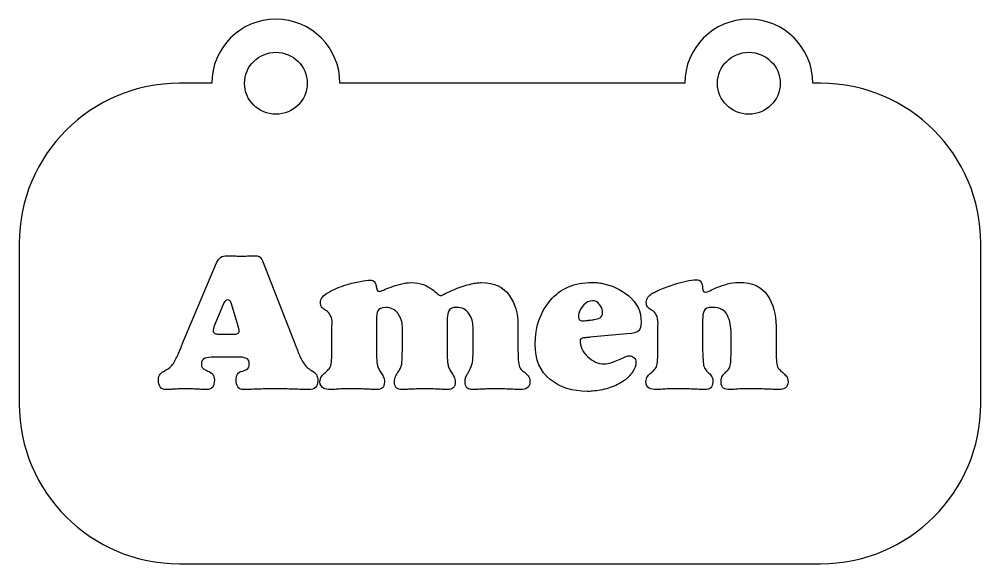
# Model space of a CAD drawing. Extents: x 1489 to 1914, y 371 to 1329.
# Drawn here: x 1616.6 to 1786.7, y 370.8 to 467.2 of the extents above; entities that cross this region are included whole.
import ezdxf

# ---------------------------------------------------------------- set-up
doc = ezdxf.new("R2010")
doc.units = 0
doc.layers.add('G0101', color=7, linetype='CONTINUOUS')

msp = doc.modelspace()

# ---------------------------------------------------------------- linework, layer by layer
at = {"layer": 'G0101', "color": 1}
for points in [[(1650.636559, 455.854389), (1644.905559, 455.854389)], [(1734.292557, 455.854389), (1673.313558, 455.854389)], [(1758.328556, 455.854389), (1756.970556, 455.854389)], [(1616.57756, 427.526389), (1616.57756, 399.14339)], [(1786.656555, 399.14339), (1786.656555, 427.526389)], [(1644.905559, 370.815391), (1758.328556, 370.815391)]]:
    msp.add_lwpolyline(points, dxfattribs=at)
for points in [[(1758.328556, 455.854389)], [(1661.975558, 450.374389)], [(1745.631556, 450.374389)]]:
    msp.add_lwpolyline(points, close=True, dxfattribs=at)
at = {"layer": 'G0101', "color": 4}
for points in [[(1655.754159, 425.268689), (1656.336159, 425.268689)], [(1645.409159, 409.69869), (1651.482159, 424.068689)], [(1659.602159, 424.420689), (1665.640158, 409.02769)], [(1679.726258, 420.042789), (1679.726258, 419.90179)], [(1737.416857, 419.97239), (1737.416857, 419.84939), (1737.416857, 419.72539)], [(1652.647159, 416.72969), (1651.023159, 412.72769)], [(1655.366159, 412.66469), (1654.094159, 416.97169), (1654.059159, 417.00669)], [(1719.764357, 415.17099), (1719.764357, 415.32999)], [(1679.761258, 414.07679), (1679.761258, 413.65279), (1679.761258, 409.23979)], [(1692.260258, 413.82879), (1692.260258, 413.68879), (1692.260258, 413.54679), (1692.260258, 413.29979), (1692.260258, 413.05279), (1692.260258, 409.23979)], [(1717.222357, 413.89999), (1717.222357, 413.93499)], [(1737.451857, 413.89339), (1737.451857, 412.90239), (1737.451857, 409.25639)], [(1671.888258, 409.23979), (1671.888258, 412.91079), (1671.923258, 413.26479)], [(1684.351258, 409.20479), (1684.351258, 412.69979), (1684.351258, 412.77079)], [(1696.850258, 407.96879), (1696.850258, 412.69979)], [(1704.794257, 413.05279), (1704.794257, 409.23979)], [(1729.543857, 409.21839), (1729.543857, 412.93439), (1729.578857, 413.28739)], [(1742.500856, 409.22039), (1742.500856, 411.62839)], [(1750.444856, 412.89539), (1750.444856, 409.25139)], [(1750.444856, 412.86139), (1750.444856, 412.89539)], [(1651.835159, 411.46369), (1652.224159, 411.46369), (1654.377159, 411.46369)], [(1654.500159, 411.42869), (1654.589159, 411.42869)], [(1717.381357, 410.86399), (1717.187357, 410.86399)], [(1724.671357, 411.56999), (1717.504357, 410.89899)], [(1724.671357, 411.53399), (1724.671357, 411.56999)], [(1645.409159, 409.66269), (1645.409159, 409.69869)], [(1671.888258, 409.20479), (1671.888258, 409.23979)], [(1655.366159, 407.40369), (1655.313159, 407.40369), (1655.260159, 407.40369), (1650.988159, 407.40369)], [(1675.631258, 401.78979), (1674.642258, 401.78979)], [(1717.522357, 401.33099), (1717.045357, 401.33099)]]:
    msp.add_lwpolyline(points, dxfattribs=at)
at = {"layer": 'G0101', "color": 1}
for points in [[(1661.975558, 467.193388), (1655.712559, 467.193388), (1650.636559, 462.117388), (1650.636559, 455.854389)], [(1673.313558, 455.854389), (1673.313558, 462.117388), (1668.237558, 467.193388), (1661.975558, 467.193388)], [(1745.631556, 467.193388), (1739.369557, 467.193388), (1734.292557, 462.117388), (1734.292557, 455.854389)], [(1756.970556, 455.854389), (1756.970556, 462.117388), (1751.893556, 467.193388), (1745.631556, 467.193388)], [(1656.430559, 455.854389), (1656.430559, 458.881389), (1658.912559, 461.335388), (1661.975558, 461.335388)], [(1661.975558, 461.335388), (1665.037558, 461.335388), (1667.519558, 458.881389), (1667.519558, 455.854389)], [(1740.087556, 455.854389), (1740.087556, 458.881389), (1742.569556, 461.335388), (1745.631556, 461.335388)], [(1745.631556, 461.335388), (1748.693556, 461.335388), (1751.175556, 458.881389), (1751.175556, 455.854389)], [(1644.905559, 455.854389), (1629.260559, 455.854389), (1616.57756, 443.171389), (1616.57756, 427.526389)], [(1661.975558, 450.374389), (1658.912559, 450.374389), (1656.430559, 452.828389), (1656.430559, 455.854389)], [(1667.519558, 455.854389), (1667.519558, 452.828389), (1665.037558, 450.374389), (1661.975558, 450.374389)], [(1745.631556, 450.374389), (1742.569556, 450.374389), (1740.087556, 452.828389), (1740.087556, 455.854389)], [(1751.175556, 455.854389), (1751.175556, 452.828389), (1748.693556, 450.374389), (1745.631556, 450.374389)], [(1786.656555, 427.526389), (1786.656555, 443.171389), (1773.973556, 455.854389), (1758.328556, 455.854389)], [(1616.57756, 399.14339), (1616.57756, 383.49839), (1629.260559, 370.815391), (1644.905559, 370.815391)], [(1758.328556, 370.815391), (1773.973556, 370.815391), (1786.656555, 383.49839), (1786.656555, 399.14339)]]:
    msp.add_open_spline(points, degree=3, dxfattribs=at)
at = {"layer": 'G0101', "color": 4}
for points in [[(1652.206159, 425.038689), (1652.500159, 425.238689), (1652.882159, 425.338689), (1653.353159, 425.338689)], [(1653.353159, 425.338689), (1653.565159, 425.338689), (1653.771159, 425.332689), (1653.971159, 425.321689)], [(1653.971159, 425.321689), (1654.171159, 425.309689), (1654.365159, 425.303689), (1654.554159, 425.303689)], [(1654.554159, 425.303689), (1654.742159, 425.303689), (1654.936159, 425.297689), (1655.136159, 425.286689)], [(1655.136159, 425.286689), (1655.335159, 425.274689), (1655.542159, 425.268689), (1655.754159, 425.268689)], [(1656.336159, 425.268689), (1656.536159, 425.268689), (1656.742159, 425.280689), (1656.954159, 425.303689)], [(1656.954159, 425.303689), (1657.142159, 425.303689), (1657.337159, 425.309689), (1657.537159, 425.321689)], [(1657.537159, 425.321689), (1657.737159, 425.332689), (1657.931159, 425.338689), (1658.120159, 425.338689)], [(1658.120159, 425.338689), (1658.520159, 425.338689), (1658.826159, 425.286689), (1659.038159, 425.180689)], [(1651.482159, 424.068689), (1651.670159, 424.514689), (1651.911159, 424.838689), (1652.206159, 425.038689)], [(1659.038159, 425.180689), (1659.250159, 425.074689), (1659.438159, 424.820689), (1659.602159, 424.420689)], [(1671.270258, 418.84279), (1672.223258, 419.38479), (1673.277258, 419.83179), (1674.430258, 420.184789)], [(1674.430258, 420.184789), (1675.277258, 420.442789), (1676.089258, 420.648789), (1676.867258, 420.802789)], [(1676.867258, 420.802789), (1677.643258, 420.954789), (1678.219258, 421.031789), (1678.597258, 421.031789)], [(1678.597258, 421.031789), (1679.020258, 421.031789), (1679.303258, 420.925789), (1679.444258, 420.714789)], [(1679.444258, 420.714789), (1679.585258, 420.502789), (1679.679258, 420.278789), (1679.726258, 420.042789)], [(1682.339258, 419.79679), (1682.857258, 419.98479), (1683.421258, 420.160789), (1684.033258, 420.325789)], [(1684.033258, 420.325789), (1684.645258, 420.490789), (1685.281258, 420.572789), (1685.940258, 420.572789)], [(1685.940258, 420.572789), (1686.764258, 420.572789), (1687.470258, 420.454789), (1688.059258, 420.219789)], [(1688.059258, 420.219789), (1688.647258, 419.98479), (1689.141258, 419.72579), (1689.541258, 419.44279)], [(1695.085258, 419.93679), (1695.579258, 420.101789), (1696.085258, 420.242789), (1696.603258, 420.360789)], [(1696.603258, 420.360789), (1696.909258, 420.431789), (1697.209258, 420.484789), (1697.503258, 420.519789)], [(1697.503258, 420.519789), (1697.797258, 420.554789), (1698.085258, 420.572789), (1698.368258, 420.572789)], [(1698.368258, 420.572789), (1700.604257, 420.572789), (1702.234257, 419.83179), (1703.258257, 418.34879)], [(1710.513357, 417.41299), (1712.302357, 419.54299), (1714.773357, 420.607989), (1717.928357, 420.607989)], [(1717.928357, 420.607989), (1718.187357, 420.607989), (1718.457357, 420.595989), (1718.740357, 420.572989)], [(1718.740357, 420.572989), (1719.023357, 420.548989), (1719.305357, 420.513989), (1719.587357, 420.466989)], [(1719.587357, 420.466989), (1721.328357, 420.160989), (1722.929357, 419.41299), (1724.389357, 418.22499)], [(1731.202857, 419.83139), (1731.649857, 419.99539), (1732.097857, 420.161389), (1732.544857, 420.325389)], [(1732.544857, 420.325389), (1733.226857, 420.537389), (1733.897857, 420.714389), (1734.556857, 420.855389)], [(1734.556857, 420.855389), (1735.215857, 420.996389), (1735.792857, 421.067389), (1736.287857, 421.067389)], [(1736.287857, 421.067389), (1736.733857, 421.067389), (1737.022857, 420.955389), (1737.151857, 420.731389)], [(1737.151857, 420.731389), (1737.281857, 420.507389), (1737.369857, 420.255389), (1737.416857, 419.97239)], [(1740.064856, 419.76139), (1740.605856, 419.97239), (1741.199856, 420.167389), (1741.847856, 420.343389)], [(1741.847856, 420.343389), (1742.494856, 420.519389), (1743.171856, 420.608389), (1743.877856, 420.608389)], [(1743.877856, 420.608389), (1746.255856, 420.608389), (1747.943856, 419.84739), (1748.944856, 418.32539)], [(1669.840258, 417.07779), (1669.840258, 417.71279), (1670.317258, 418.30079), (1671.270258, 418.84279)], [(1679.726258, 419.90179), (1679.726258, 419.85379), (1679.738258, 419.81879), (1679.761258, 419.79679)], [(1679.761258, 419.79679), (1679.785258, 419.58479), (1679.826258, 419.40179), (1679.885258, 419.24879)], [(1679.885258, 419.24879), (1679.943258, 419.09579), (1680.067258, 419.01879), (1680.256258, 419.01879)], [(1680.256258, 419.01879), (1680.398258, 419.01879), (1680.650258, 419.10179), (1681.015258, 419.26679)], [(1681.015258, 419.26679), (1681.379258, 419.43079), (1681.821258, 419.60779), (1682.339258, 419.79679)], [(1689.541258, 419.44279), (1689.941258, 419.13679), (1690.271258, 418.86679), (1690.530258, 418.63079)], [(1690.530258, 418.63079), (1690.789258, 418.39579), (1691.001258, 418.27779), (1691.165258, 418.27779)], [(1691.165258, 418.27779), (1691.213258, 418.27779), (1691.471258, 418.39579), (1691.942258, 418.63079)], [(1691.942258, 418.63079), (1692.413258, 418.86679), (1693.001258, 419.13679), (1693.707258, 419.44279)], [(1693.707258, 419.44279), (1694.131258, 419.60779), (1694.590258, 419.77279), (1695.085258, 419.93679)], [(1727.777857, 417.99439), (1727.965857, 418.25339), (1728.201857, 418.46539), (1728.483857, 418.63139)], [(1728.483857, 418.63139), (1728.695857, 418.74839), (1728.919857, 418.86639), (1729.155857, 418.98439)], [(1729.155857, 418.98439), (1729.389857, 419.10139), (1729.649857, 419.21839), (1729.931857, 419.33739)], [(1729.931857, 419.33739), (1730.331857, 419.50139), (1730.755857, 419.66639), (1731.202857, 419.83139)], [(1737.416857, 419.72539), (1737.439857, 419.48939), (1737.481857, 419.28939), (1737.540857, 419.12539)], [(1737.540857, 419.12539), (1737.598857, 418.96039), (1737.734857, 418.87839), (1737.946857, 418.87839)], [(1737.946857, 418.87839), (1738.087857, 418.87839), (1738.346857, 418.96639), (1738.723857, 419.14339)], [(1738.723857, 419.14339), (1739.099857, 419.31939), (1739.546857, 419.52439), (1740.064856, 419.76139)], [(1652.718159, 416.86869), (1652.694159, 416.82269), (1652.670159, 416.77569), (1652.647159, 416.72969)], [(1652.788159, 417.01069), (1652.764159, 416.96269), (1652.741159, 416.91569), (1652.718159, 416.86869)], [(1653.053159, 417.36169), (1652.947159, 417.24369), (1652.859159, 417.12669), (1652.788159, 417.01069)], [(1653.459159, 417.53669), (1653.294159, 417.53669), (1653.159159, 417.47769), (1653.053159, 417.36169)], [(1653.830159, 417.37769), (1653.724159, 417.48369), (1653.600159, 417.53669), (1653.459159, 417.53669)], [(1654.059159, 417.00669), (1654.012159, 417.14869), (1653.936159, 417.27169), (1653.830159, 417.37769)], [(1670.070258, 416.26579), (1669.917258, 416.45379), (1669.840258, 416.72479), (1669.840258, 417.07779)], [(1703.258257, 418.34879), (1704.282257, 416.86579), (1704.794257, 415.10079), (1704.794257, 413.05279)], [(1707.830357, 409.69799), (1707.830357, 412.71099), (1708.725357, 415.28199), (1710.513357, 417.41299)], [(1717.963357, 417.35999), (1717.421357, 417.35999), (1716.922357, 417.12399), (1716.463357, 416.65399)], [(1719.181357, 416.77799), (1718.863357, 417.16599), (1718.457357, 417.35999), (1717.963357, 417.35999)], [(1719.729357, 415.48799), (1719.681357, 415.95899), (1719.499357, 416.38899), (1719.181357, 416.77799)], [(1724.389357, 418.22499), (1725.848357, 417.03599), (1726.578357, 415.47599), (1726.578357, 413.54699)], [(1727.495857, 417.07439), (1727.495857, 417.42739), (1727.589857, 417.73439), (1727.777857, 417.99439)], [(1727.707857, 416.31339), (1727.565857, 416.48939), (1727.495857, 416.74339), (1727.495857, 417.07439)], [(1748.944856, 418.32539), (1749.944856, 416.80439), (1750.444856, 414.98339), (1750.444856, 412.86139)], [(1670.617258, 415.77079), (1670.405258, 415.91279), (1670.223258, 416.07679), (1670.070258, 416.26579)], [(1670.723258, 415.68279), (1670.675258, 415.71879), (1670.640258, 415.74779), (1670.617258, 415.77079)], [(1670.899258, 415.59479), (1670.829258, 415.61779), (1670.770258, 415.64779), (1670.723258, 415.68279)], [(1671.605258, 414.81779), (1671.394258, 415.14679), (1671.158258, 415.40579), (1670.899258, 415.59479)], [(1679.991258, 415.57679), (1679.838258, 415.18879), (1679.761258, 414.68879), (1679.761258, 414.07679)], [(1681.421258, 416.15979), (1680.621258, 416.15979), (1680.144258, 415.96479), (1679.991258, 415.57679)], [(1683.575258, 415.10079), (1683.080258, 415.80679), (1682.362258, 416.15979), (1681.421258, 416.15979)], [(1684.351258, 412.77079), (1684.328258, 413.61779), (1684.069258, 414.39479), (1683.575258, 415.10079)], [(1692.507258, 415.45379), (1692.342258, 414.95879), (1692.260258, 414.41779), (1692.260258, 413.82879)], [(1693.919258, 416.19479), (1693.143258, 416.19479), (1692.672258, 415.94779), (1692.507258, 415.45379)], [(1696.109258, 415.10079), (1695.614258, 415.82979), (1694.885258, 416.19479), (1693.919258, 416.19479)], [(1696.850258, 412.69979), (1696.850258, 413.57079), (1696.603258, 414.36979), (1696.109258, 415.10079)], [(1715.563357, 415.09999), (1715.539357, 415.02999), (1715.521357, 414.94699), (1715.509357, 414.85299)], [(1716.463357, 416.65399), (1716.004357, 416.18299), (1715.703357, 415.66499), (1715.563357, 415.09999)], [(1719.305357, 414.35899), (1719.611357, 414.52299), (1719.764357, 414.79399), (1719.764357, 415.17099)], [(1719.764357, 415.32999), (1719.764357, 415.38799), (1719.752357, 415.44099), (1719.729357, 415.48799)], [(1728.237857, 415.83539), (1728.025857, 415.97739), (1727.848857, 416.13539), (1727.707857, 416.31339)], [(1728.377857, 415.74639), (1728.330857, 415.78239), (1728.283857, 415.81139), (1728.237857, 415.83539)], [(1728.554857, 415.65839), (1728.483857, 415.68139), (1728.425857, 415.71139), (1728.377857, 415.74639)], [(1729.260857, 414.88039), (1729.049857, 415.20939), (1728.813857, 415.47039), (1728.554857, 415.65839)], [(1737.734857, 415.61039), (1737.545857, 415.22139), (1737.451857, 414.64839), (1737.451857, 413.89339)], [(1739.111857, 416.19539), (1738.381857, 416.19539), (1737.922857, 416.00039), (1737.734857, 415.61039)], [(1741.847856, 414.77839), (1741.411856, 415.72239), (1740.499856, 416.19539), (1739.111857, 416.19539)], [(1671.923258, 413.26479), (1671.923258, 413.97079), (1671.817258, 414.48879), (1671.605258, 414.81779)], [(1715.509357, 414.85299), (1715.497357, 414.75899), (1715.492357, 414.66399), (1715.492357, 414.57099)], [(1715.492357, 414.57099), (1715.492357, 414.35899), (1715.545357, 414.18199), (1715.651357, 414.04099)], [(1715.651357, 414.04099), (1715.757357, 413.89999), (1715.998357, 413.82899), (1716.375357, 413.82899)], [(1716.375357, 413.82899), (1716.515357, 413.82899), (1716.657357, 413.83499), (1716.798357, 413.84699)], [(1716.798357, 413.84699), (1716.939357, 413.85799), (1717.081357, 413.87599), (1717.222357, 413.89999)], [(1717.222357, 413.93499), (1717.245357, 413.91199), (1717.281357, 413.90599), (1717.328357, 413.91799)], [(1717.328357, 413.91799), (1717.375357, 413.92899), (1717.410357, 413.93499), (1717.433357, 413.93499)], [(1717.433357, 413.93499), (1717.575357, 413.93499), (1717.716357, 413.94699), (1717.857357, 413.96999)], [(1717.857357, 413.96999), (1717.999357, 413.99399), (1718.140357, 414.01799), (1718.281357, 414.04099)], [(1718.281357, 414.04099), (1718.657357, 414.08799), (1718.999357, 414.19399), (1719.305357, 414.35899)], [(1726.578357, 413.54699), (1726.578357, 412.83999), (1726.437357, 412.34599), (1726.155357, 412.06399)], [(1729.578857, 413.28739), (1729.578857, 414.01939), (1729.472857, 414.54939), (1729.260857, 414.88039)], [(1742.500856, 411.62839), (1742.500856, 412.78439), (1742.283856, 413.83439), (1741.847856, 414.77839)], [(1650.900159, 412.30569), (1650.887159, 412.25969), (1650.882159, 412.21269), (1650.882159, 412.16669)], [(1650.882159, 412.16669), (1650.882159, 411.86069), (1650.976159, 411.66769), (1651.164159, 411.58569)], [(1650.952159, 412.44769), (1650.928159, 412.39869), (1650.911159, 412.35269), (1650.900159, 412.30569)], [(1651.005159, 412.55169), (1650.993159, 412.50469), (1650.976159, 412.46969), (1650.952159, 412.44769)], [(1651.023159, 412.72769), (1651.023159, 412.65669), (1651.017159, 412.59869), (1651.005159, 412.55169)], [(1655.207159, 411.56969), (1655.383159, 411.64069), (1655.472159, 411.79269), (1655.472159, 412.02869)], [(1655.383159, 412.57569), (1655.371159, 412.61069), (1655.366159, 412.64069), (1655.366159, 412.66469)], [(1655.401159, 412.45269), (1655.401159, 412.49869), (1655.395159, 412.54069), (1655.383159, 412.57569)], [(1655.454159, 412.24069), (1655.442159, 412.31069), (1655.424159, 412.38169), (1655.401159, 412.45269)], [(1655.472159, 412.02869), (1655.472159, 412.09869), (1655.466159, 412.16969), (1655.454159, 412.24069)], [(1726.155357, 412.06399), (1725.872357, 411.78199), (1725.377357, 411.60499), (1724.671357, 411.53399)], [(1651.164159, 411.58569), (1651.352159, 411.50469), (1651.575159, 411.46369), (1651.835159, 411.46369)], [(1654.377159, 411.46369), (1654.424159, 411.44069), (1654.465159, 411.42869), (1654.500159, 411.42869)], [(1654.589159, 411.42869), (1654.824159, 411.45169), (1655.030159, 411.49869), (1655.207159, 411.56969)], [(1716.092357, 410.70399), (1715.903357, 410.64599), (1715.797357, 410.53399), (1715.774357, 410.36899)], [(1715.774357, 410.36899), (1715.774357, 409.30999), (1716.215357, 408.35099), (1717.098357, 407.49199)], [(1716.692357, 410.82799), (1716.481357, 410.80399), (1716.280357, 410.76299), (1716.092357, 410.70399)], [(1716.956357, 410.84599), (1716.874357, 410.83399), (1716.786357, 410.82799), (1716.692357, 410.82799)], [(1717.187357, 410.86399), (1717.116357, 410.86399), (1717.039357, 410.85799), (1716.956357, 410.84599)], [(1717.504357, 410.89899), (1717.481357, 410.87499), (1717.439357, 410.86399), (1717.381357, 410.86399)], [(1644.774159, 408.10969), (1644.891159, 408.34369), (1644.991159, 408.58069), (1645.074159, 408.81569)], [(1645.074159, 408.81569), (1645.156159, 409.05069), (1645.244159, 409.28669), (1645.338159, 409.52169)], [(1645.338159, 409.52169), (1645.361159, 409.54469), (1645.380159, 409.56869), (1645.392159, 409.59269)], [(1645.392159, 409.59269), (1645.403159, 409.61569), (1645.409159, 409.63969), (1645.409159, 409.66269)], [(1665.640158, 409.02769), (1665.687158, 408.88669), (1665.734158, 408.75069), (1665.781158, 408.62169)], [(1665.781158, 408.62169), (1665.828158, 408.49169), (1665.875158, 408.35669), (1665.922158, 408.21569)], [(1665.922158, 408.21569), (1666.181158, 407.57969), (1666.487158, 406.97369), (1666.840158, 406.39669)], [(1671.871258, 407.66879), (1671.882258, 408.17479), (1671.888258, 408.68679), (1671.888258, 409.20479)], [(1679.761258, 409.23979), (1679.761258, 408.69779), (1679.767258, 408.17479), (1679.779258, 407.66879)], [(1684.334258, 407.66879), (1684.345258, 408.17479), (1684.351258, 408.68679), (1684.351258, 409.20479)], [(1692.260258, 409.23979), (1692.260258, 408.69779), (1692.265258, 408.17479), (1692.278258, 407.66879)], [(1704.794257, 409.23979), (1704.794257, 408.69779), (1704.799257, 408.17479), (1704.811257, 407.66879)], [(1710.496357, 403.43199), (1708.719357, 404.83199), (1707.830357, 406.92099), (1707.830357, 409.69799)], [(1729.525857, 407.67839), (1729.537857, 408.18539), (1729.543857, 408.69839), (1729.543857, 409.21839)], [(1737.451857, 409.25639), (1737.451857, 408.71339), (1737.463857, 408.18839), (1737.487857, 407.68039)], [(1742.483856, 407.68039), (1742.494856, 408.18839), (1742.500856, 408.70139), (1742.500856, 409.22039)], [(1750.444856, 409.25139), (1750.444856, 408.70939), (1750.450856, 408.18439), (1750.462856, 407.67739)], [(1643.838159, 406.29069), (1644.203159, 406.86769), (1644.514159, 407.47469), (1644.774159, 408.10969)], [(1649.434159, 407.17669), (1649.010159, 407.04769), (1648.798159, 406.64569), (1648.798159, 405.96869)], [(1650.988159, 407.40369), (1650.376159, 407.38069), (1649.858159, 407.30369), (1649.434159, 407.17669)], [(1656.672159, 407.20869), (1656.272159, 407.33869), (1655.836159, 407.40369), (1655.366159, 407.40369)], [(1657.272159, 406.09669), (1657.272159, 406.70869), (1657.072159, 407.07969), (1656.672159, 407.20869)], [(1671.747258, 406.16779), (1671.817258, 406.66179), (1671.859258, 407.16179), (1671.871258, 407.66879)], [(1679.779258, 407.66879), (1679.791258, 407.16179), (1679.832258, 406.66179), (1679.903258, 406.16779)], [(1684.245258, 406.16779), (1684.293258, 406.66179), (1684.321258, 407.16179), (1684.334258, 407.66879)], [(1692.278258, 407.66879), (1692.289258, 407.16179), (1692.331258, 406.66179), (1692.401258, 406.16779)], [(1696.638258, 406.07979), (1696.779258, 406.53879), (1696.850258, 407.16779), (1696.850258, 407.96879)], [(1704.811257, 407.66879), (1704.823257, 407.16179), (1704.865257, 406.66179), (1704.935257, 406.16779)], [(1717.098357, 407.49199), (1717.981357, 406.63199), (1718.952357, 406.20299), (1720.011357, 406.20299)], [(1721.353357, 406.43199), (1721.777357, 406.58599), (1722.188357, 406.74399), (1722.589357, 406.90899)], [(1722.589357, 406.90899), (1722.965357, 407.09699), (1723.318357, 407.26199), (1723.647357, 407.40399)], [(1723.647357, 407.40399), (1723.977357, 407.54399), (1724.259357, 407.61499), (1724.495357, 407.61499)], [(1724.495357, 407.61499), (1724.801357, 407.61499), (1725.071357, 407.50999), (1725.307357, 407.29799)], [(1725.660357, 406.52099), (1725.660357, 405.88499), (1725.454357, 405.28499), (1725.042357, 404.71999)], [(1725.307357, 407.29799), (1725.542357, 407.08599), (1725.660357, 406.82599), (1725.660357, 406.52099)], [(1729.401857, 406.13939), (1729.472857, 406.65839), (1729.513857, 407.17139), (1729.525857, 407.67839)], [(1737.487857, 407.68039), (1737.510857, 407.17239), (1737.545857, 406.65939), (1737.593857, 406.14139)], [(1742.395856, 406.14139), (1742.441856, 406.65939), (1742.471856, 407.17239), (1742.483856, 407.68039)], [(1750.462856, 407.67739), (1750.473856, 407.17039), (1750.515856, 406.65739), (1750.585856, 406.13839)], [(1641.508159, 404.36669), (1641.708159, 404.60269), (1641.996159, 404.81369), (1642.373159, 405.00269)], [(1642.373159, 405.00269), (1642.984159, 405.28469), (1643.473159, 405.71469), (1643.838159, 406.29069)], [(1648.798159, 405.96869), (1648.798159, 405.73469), (1648.881159, 405.55369), (1649.046159, 405.42569)], [(1649.046159, 405.42569), (1649.210159, 405.29669), (1649.410159, 405.17469), (1649.646159, 405.05869)], [(1649.646159, 405.05869), (1649.693159, 405.03469), (1649.740159, 405.01169), (1649.787159, 404.98869)], [(1649.787159, 404.98869), (1649.834159, 404.96569), (1649.893159, 404.94069), (1649.964159, 404.91769)], [(1649.964159, 404.91769), (1650.246159, 404.80169), (1650.505159, 404.63269), (1650.740159, 404.41069)], [(1655.172159, 404.38469), (1655.324159, 404.65469), (1655.636159, 404.83769), (1656.107159, 404.93169)], [(1656.107159, 404.93169), (1656.436159, 405.00269), (1656.713159, 405.12069), (1656.937159, 405.28469)], [(1656.937159, 405.28469), (1657.160159, 405.44969), (1657.272159, 405.72069), (1657.272159, 406.09669)], [(1666.840158, 406.39669), (1667.194158, 405.82069), (1667.676158, 405.36669), (1668.288158, 405.03769)], [(1668.288158, 405.03769), (1668.688158, 404.82669), (1668.970158, 404.57869), (1669.135158, 404.29669)], [(1670.758258, 404.68479), (1670.993258, 404.89579), (1671.205258, 405.11479), (1671.394258, 405.33779)], [(1671.394258, 405.33779), (1671.582258, 405.56179), (1671.699258, 405.83779), (1671.747258, 406.16779)], [(1679.903258, 406.16779), (1679.926258, 405.86179), (1680.003258, 405.59079), (1680.132258, 405.35579)], [(1680.132258, 405.35579), (1680.261258, 405.12079), (1680.398258, 404.88379), (1680.538258, 404.64979)], [(1683.592258, 404.75579), (1683.604258, 404.75579), (1683.610258, 404.76679), (1683.610258, 404.79079)], [(1683.610258, 404.79079), (1683.751258, 404.97879), (1683.880258, 405.18479), (1683.998258, 405.40779)], [(1683.998258, 405.40779), (1684.116258, 405.63279), (1684.198258, 405.88479), (1684.245258, 406.16779)], [(1692.401258, 406.16779), (1692.425258, 405.86179), (1692.501258, 405.59079), (1692.631258, 405.35579)], [(1692.631258, 405.35579), (1692.760258, 405.12079), (1692.895258, 404.88379), (1693.037258, 404.64979)], [(1695.985258, 404.63179), (1696.043258, 404.71479), (1696.097258, 404.81379), (1696.144258, 404.93179)], [(1696.144258, 404.93179), (1696.332258, 405.23779), (1696.497258, 405.62079), (1696.638258, 406.07979)], [(1704.935257, 406.16779), (1704.982257, 405.79079), (1705.099257, 405.49679), (1705.288257, 405.28479)], [(1705.288257, 405.28479), (1705.477257, 405.07279), (1705.688257, 404.88379), (1705.924257, 404.72079)], [(1720.011357, 406.20299), (1720.481357, 406.20299), (1720.929357, 406.27899), (1721.353357, 406.43199)], [(1728.413857, 404.68839), (1728.648857, 404.87739), (1728.866857, 405.08339), (1729.066857, 405.30739)], [(1729.066857, 405.30739), (1729.266857, 405.53139), (1729.378857, 405.80939), (1729.401857, 406.13939)], [(1737.593857, 406.14139), (1737.639857, 405.78639), (1737.739857, 405.50339), (1737.893857, 405.29139)], [(1737.893857, 405.29139), (1738.045857, 405.07839), (1738.216857, 404.88939), (1738.405857, 404.72439)], [(1741.583856, 404.76039), (1741.771856, 404.92539), (1741.941856, 405.10839), (1742.094856, 405.30939)], [(1742.094856, 405.30939), (1742.247856, 405.51039), (1742.347856, 405.78639), (1742.395856, 406.14139)], [(1750.585856, 406.13839), (1750.633856, 405.78439), (1750.750856, 405.50139), (1750.939856, 405.28939)], [(1750.939856, 405.28939), (1751.127856, 405.07739), (1751.339856, 404.88839), (1751.574856, 404.72339)], [(1641.208159, 403.34269), (1641.208159, 403.79069), (1641.308159, 404.13169), (1641.508159, 404.36669)], [(1641.508159, 402.12469), (1641.308159, 402.44269), (1641.208159, 402.84869), (1641.208159, 403.34269)], [(1650.740159, 404.41069), (1650.976159, 404.18869), (1651.094159, 403.83369), (1651.094159, 403.34269)], [(1651.094159, 403.34269), (1651.094159, 402.77869), (1650.993159, 402.35469), (1650.794159, 402.07269)], [(1654.942159, 403.27269), (1654.942159, 403.74269), (1655.018159, 404.11369), (1655.172159, 404.38469)], [(1655.224159, 402.12469), (1655.036159, 402.44269), (1654.942159, 402.82469), (1654.942159, 403.27269)], [(1669.382158, 403.20169), (1669.382158, 402.66069), (1669.253158, 402.26669), (1668.994158, 402.01869)], [(1669.135158, 404.29669), (1669.300158, 404.01369), (1669.382158, 403.64869), (1669.382158, 403.20169)], [(1669.770258, 403.02579), (1669.770258, 403.42579), (1669.875258, 403.74879), (1670.087258, 403.99679)], [(1670.087258, 403.99679), (1670.299258, 404.24379), (1670.523258, 404.47279), (1670.758258, 404.68479)], [(1680.538258, 404.64979), (1680.703258, 404.41379), (1680.850258, 404.17279), (1680.979258, 403.92579)], [(1680.979258, 403.92579), (1681.109258, 403.67879), (1681.174258, 403.37879), (1681.174258, 403.02579)], [(1682.939258, 403.02579), (1682.939258, 403.40179), (1683.004258, 403.71979), (1683.133258, 403.97879)], [(1683.133258, 403.97879), (1683.263258, 404.23779), (1683.410258, 404.48379), (1683.575258, 404.72079)], [(1683.575258, 404.72079), (1683.575258, 404.74379), (1683.580258, 404.75579), (1683.592258, 404.75579)], [(1693.037258, 404.64979), (1693.201258, 404.41379), (1693.355258, 404.16679), (1693.496258, 403.90879)], [(1693.496258, 403.90879), (1693.638258, 403.64879), (1693.707258, 403.35479), (1693.707258, 403.02579)], [(1695.437258, 403.02579), (1695.437258, 403.30779), (1695.473258, 403.55479), (1695.543258, 403.76679)], [(1695.543258, 403.76679), (1695.614258, 403.97879), (1695.708258, 404.17779), (1695.826258, 404.36679)], [(1695.826258, 404.36679), (1695.873258, 404.46079), (1695.926258, 404.54879), (1695.985258, 404.63179)], [(1705.924257, 404.72079), (1706.159257, 404.53179), (1706.383257, 404.31979), (1706.595257, 404.08379)], [(1706.595257, 404.08379), (1706.807257, 403.84879), (1706.912257, 403.49679), (1706.912257, 403.02579)], [(1717.045357, 401.33099), (1714.456357, 401.33099), (1712.273357, 402.03099), (1710.496357, 403.43199)], [(1723.489357, 403.18399), (1723.430357, 403.14899), (1723.377357, 403.10799), (1723.330357, 403.06099)], [(1723.683357, 403.30799), (1723.612357, 403.25999), (1723.547357, 403.21999), (1723.489357, 403.18399)], [(1725.042357, 404.71999), (1724.630357, 404.15499), (1724.177357, 403.68399), (1723.683357, 403.30799)], [(1727.425857, 403.02539), (1727.425857, 403.42539), (1727.530857, 403.75039), (1727.742857, 403.99839)], [(1727.742857, 403.99839), (1727.954857, 404.24639), (1728.177857, 404.47639), (1728.413857, 404.68839)], [(1738.405857, 404.72439), (1738.617857, 404.53639), (1738.811857, 404.32339), (1738.987857, 404.08739)], [(1738.987857, 404.08739), (1739.164857, 403.85139), (1739.252857, 403.49739), (1739.252857, 403.02539)], [(1740.735856, 403.02539), (1740.735856, 403.49739), (1740.823856, 403.85639), (1741.000856, 404.10539)], [(1741.000856, 404.10539), (1741.176856, 404.35239), (1741.371856, 404.57139), (1741.583856, 404.76039)], [(1751.574856, 404.72339), (1751.809856, 404.51139), (1752.033856, 404.28639), (1752.245856, 404.05039)], [(1752.245856, 404.05039), (1752.457856, 403.81439), (1752.563856, 403.47339), (1752.563856, 403.02539)], [(1642.620159, 401.64869), (1642.078159, 401.64869), (1641.708159, 401.80669), (1641.508159, 402.12469)], [(1643.450159, 401.68369), (1643.179159, 401.66069), (1642.902159, 401.64869), (1642.620159, 401.64869)], [(1644.280159, 401.71869), (1643.997159, 401.71869), (1643.720159, 401.70769), (1643.450159, 401.68369)], [(1645.074159, 401.77269), (1644.803159, 401.76069), (1644.538159, 401.74269), (1644.280159, 401.71869)], [(1645.904159, 401.78969), (1645.621159, 401.78969), (1645.344159, 401.78469), (1645.074159, 401.77269)], [(1646.839159, 401.77269), (1646.521159, 401.78469), (1646.209159, 401.78969), (1645.904159, 401.78969)], [(1647.775159, 401.71869), (1647.468159, 401.74269), (1647.157159, 401.76069), (1646.839159, 401.77269)], [(1648.710159, 401.68369), (1648.392159, 401.70769), (1648.080159, 401.71869), (1647.775159, 401.71869)], [(1649.646159, 401.64869), (1649.340159, 401.64869), (1649.028159, 401.66069), (1648.710159, 401.68369)], [(1650.794159, 402.07269), (1650.593159, 401.78969), (1650.211159, 401.64869), (1649.646159, 401.64869)], [(1656.248159, 401.64869), (1655.754159, 401.64869), (1655.412159, 401.80669), (1655.224159, 402.12469)], [(1657.643159, 401.68369), (1657.184159, 401.66069), (1656.719159, 401.64869), (1656.248159, 401.64869)], [(1659.002159, 401.71869), (1658.555159, 401.71869), (1658.102159, 401.70769), (1657.643159, 401.68369)], [(1660.397158, 401.77269), (1659.938159, 401.76069), (1659.473159, 401.74269), (1659.002159, 401.71869)], [(1661.756158, 401.78969), (1661.309158, 401.78969), (1660.856158, 401.78469), (1660.397158, 401.77269)], [(1663.239158, 401.77269), (1662.745158, 401.78469), (1662.250158, 401.78969), (1661.756158, 401.78969)], [(1664.722158, 401.71869), (1664.228158, 401.74269), (1663.733158, 401.76069), (1663.239158, 401.77269)], [(1666.205158, 401.68369), (1665.710158, 401.70769), (1665.216158, 401.71869), (1664.722158, 401.71869)], [(1667.688158, 401.64869), (1667.194158, 401.64869), (1666.699158, 401.66069), (1666.205158, 401.68369)], [(1668.994158, 402.01869), (1668.735158, 401.77269), (1668.300158, 401.64869), (1667.688158, 401.64869)], [(1670.370258, 401.89579), (1670.017258, 402.06079), (1669.817258, 402.43679), (1669.770258, 403.02579)], [(1671.676258, 401.64879), (1671.158258, 401.64879), (1670.723258, 401.73079), (1670.370258, 401.89579)], [(1672.171258, 401.66679), (1672.005258, 401.65479), (1671.841258, 401.64879), (1671.676258, 401.64879)], [(1672.665258, 401.71879), (1672.500258, 401.69579), (1672.335258, 401.67879), (1672.171258, 401.66679)], [(1673.159258, 401.73679), (1672.994258, 401.72479), (1672.829258, 401.71879), (1672.665258, 401.71879)], [(1673.653258, 401.75479), (1673.489258, 401.75479), (1673.323258, 401.74879), (1673.159258, 401.73679)], [(1674.642258, 401.78979), (1674.312258, 401.78979), (1673.983258, 401.77879), (1673.653258, 401.75479)], [(1676.690258, 401.77279), (1676.337258, 401.78479), (1675.984258, 401.78979), (1675.631258, 401.78979)], [(1677.749258, 401.71879), (1677.396258, 401.74279), (1677.043258, 401.76079), (1676.690258, 401.77279)], [(1678.773258, 401.68379), (1678.420258, 401.70779), (1678.079258, 401.71879), (1677.749258, 401.71879)], [(1679.832258, 401.64879), (1679.479258, 401.64879), (1679.126258, 401.66079), (1678.773258, 401.68379)], [(1680.839258, 401.96679), (1680.615258, 401.75479), (1680.279258, 401.64879), (1679.832258, 401.64879)], [(1681.174258, 403.02579), (1681.174258, 402.53079), (1681.062258, 402.17879), (1680.839258, 401.96679)], [(1683.275258, 401.98379), (1683.051258, 402.20679), (1682.939258, 402.55379), (1682.939258, 403.02579)], [(1684.281258, 401.64879), (1683.833258, 401.64879), (1683.498258, 401.76079), (1683.275258, 401.98379)], [(1685.269258, 401.68379), (1684.939258, 401.66079), (1684.610258, 401.64879), (1684.281258, 401.64879)], [(1686.293258, 401.71879), (1685.940258, 401.71879), (1685.599258, 401.70779), (1685.269258, 401.68379)], [(1687.282258, 401.77279), (1686.952258, 401.76079), (1686.623258, 401.74279), (1686.293258, 401.71879)], [(1688.271258, 401.78979), (1687.941258, 401.78979), (1687.611258, 401.78479), (1687.282258, 401.77279)], [(1689.312258, 401.77279), (1688.971258, 401.78479), (1688.623258, 401.78979), (1688.271258, 401.78979)], [(1690.318258, 401.71879), (1689.989258, 401.74279), (1689.653258, 401.76079), (1689.312258, 401.77279)], [(1691.325258, 401.68379), (1690.983258, 401.70779), (1690.647258, 401.71879), (1690.318258, 401.71879)], [(1692.366258, 401.64879), (1692.013258, 401.64879), (1691.665258, 401.66079), (1691.325258, 401.68379)], [(1693.355258, 401.96679), (1693.119258, 401.75479), (1692.789258, 401.64879), (1692.366258, 401.64879)], [(1693.707258, 403.02579), (1693.707258, 402.53079), (1693.589258, 402.17879), (1693.355258, 401.96679)], [(1695.773258, 401.98379), (1695.549258, 402.20679), (1695.437258, 402.55379), (1695.437258, 403.02579)], [(1696.779258, 401.64879), (1696.332258, 401.64879), (1695.997258, 401.76079), (1695.773258, 401.98379)], [(1697.768258, 401.68379), (1697.438258, 401.66079), (1697.109258, 401.64879), (1696.779258, 401.64879)], [(1698.792258, 401.71879), (1698.439258, 401.71879), (1698.097258, 401.70779), (1697.768258, 401.68379)], [(1699.781258, 401.77279), (1699.451258, 401.76079), (1699.121258, 401.74279), (1698.792258, 401.71879)], [(1700.769257, 401.78979), (1700.439257, 401.78979), (1700.110257, 401.78479), (1699.781258, 401.77279)], [(1701.899257, 401.77279), (1701.522257, 401.78479), (1701.145257, 401.78979), (1700.769257, 401.78979)], [(1703.029257, 401.71879), (1702.652257, 401.74279), (1702.275257, 401.76079), (1701.899257, 401.77279)], [(1704.159257, 401.68379), (1703.781257, 401.70779), (1703.405257, 401.71879), (1703.029257, 401.71879)], [(1705.288257, 401.64879), (1704.911257, 401.64879), (1704.535257, 401.66079), (1704.159257, 401.68379)], [(1706.436257, 401.93079), (1706.141257, 401.74279), (1705.759257, 401.64879), (1705.288257, 401.64879)], [(1706.912257, 403.02579), (1706.889257, 402.48379), (1706.730257, 402.11879), (1706.436257, 401.93079)], [(1720.788357, 401.87799), (1719.870357, 401.60799), (1718.940357, 401.43599), (1717.999357, 401.36599)], [(1723.330357, 403.06099), (1722.553357, 402.54299), (1721.706357, 402.14799), (1720.788357, 401.87799)], [(1728.025857, 401.89539), (1727.671857, 402.06039), (1727.471857, 402.43739), (1727.425857, 403.02539)], [(1729.331857, 401.64839), (1728.813857, 401.64839), (1728.377857, 401.73139), (1728.025857, 401.89539)], [(1729.825857, 401.66639), (1729.660857, 401.65439), (1729.495857, 401.64839), (1729.331857, 401.64839)], [(1730.355857, 401.71939), (1730.166857, 401.69539), (1729.990857, 401.67839), (1729.825857, 401.66639)], [(1730.849857, 401.73739), (1730.684857, 401.72539), (1730.519857, 401.71939), (1730.355857, 401.71939)], [(1731.379857, 401.75439), (1731.190857, 401.75439), (1731.013857, 401.74939), (1730.849857, 401.73739)], [(1732.385857, 401.77239), (1732.043857, 401.76039), (1731.708857, 401.75439), (1731.379857, 401.75439)], [(1733.391857, 401.78939), (1733.061857, 401.78939), (1732.726857, 401.78439), (1732.385857, 401.77239)], [(1734.521857, 401.77239), (1734.144857, 401.78439), (1733.767857, 401.78939), (1733.391857, 401.78939)], [(1735.651857, 401.71939), (1735.274857, 401.74339), (1734.897857, 401.76039), (1734.521857, 401.77239)], [(1736.781857, 401.68339), (1736.404857, 401.70739), (1736.027857, 401.71939), (1735.651857, 401.71939)], [(1737.911857, 401.64839), (1737.534857, 401.64839), (1737.157857, 401.66039), (1736.781857, 401.68339)], [(1738.899857, 401.96639), (1738.663857, 401.75439), (1738.334857, 401.64839), (1737.911857, 401.64839)], [(1739.252857, 403.02539), (1739.252857, 402.53139), (1739.134857, 402.17839), (1738.899857, 401.96639)], [(1741.142856, 401.89539), (1740.870856, 402.06039), (1740.735856, 402.43739), (1740.735856, 403.02539)], [(1742.289856, 401.64839), (1741.794856, 401.64839), (1741.411856, 401.73139), (1741.142856, 401.89539)], [(1742.783856, 401.66639), (1742.618856, 401.65439), (1742.453856, 401.64839), (1742.289856, 401.64839)], [(1743.313856, 401.71939), (1743.124856, 401.69539), (1742.947856, 401.67839), (1742.783856, 401.66639)], [(1744.813856, 401.77239), (1744.307856, 401.76039), (1743.807856, 401.74339), (1743.313856, 401.71939)], [(1746.313856, 401.78939), (1745.819856, 401.78939), (1745.319856, 401.78439), (1744.813856, 401.77239)], [(1747.496856, 401.77239), (1747.108856, 401.78439), (1746.713856, 401.78939), (1746.313856, 401.78939)], [(1748.644856, 401.71939), (1748.267856, 401.74339), (1747.885856, 401.76039), (1747.496856, 401.77239)], [(1749.827856, 401.68339), (1749.438856, 401.70739), (1749.044856, 401.71939), (1748.644856, 401.71939)], [(1750.974856, 401.64839), (1750.597856, 401.64839), (1750.215856, 401.66039), (1749.827856, 401.68339)], [(1752.104856, 401.93139), (1751.821856, 401.74339), (1751.445856, 401.64839), (1750.974856, 401.64839)], [(1752.563856, 403.02539), (1752.539856, 402.48339), (1752.386856, 402.11939), (1752.104856, 401.93139)], [(1717.999357, 401.36599), (1717.833357, 401.34299), (1717.675357, 401.33099), (1717.522357, 401.33099)]]:
    msp.add_open_spline(points, degree=3, dxfattribs=at)

doc.saveas('drawing.dxf')
